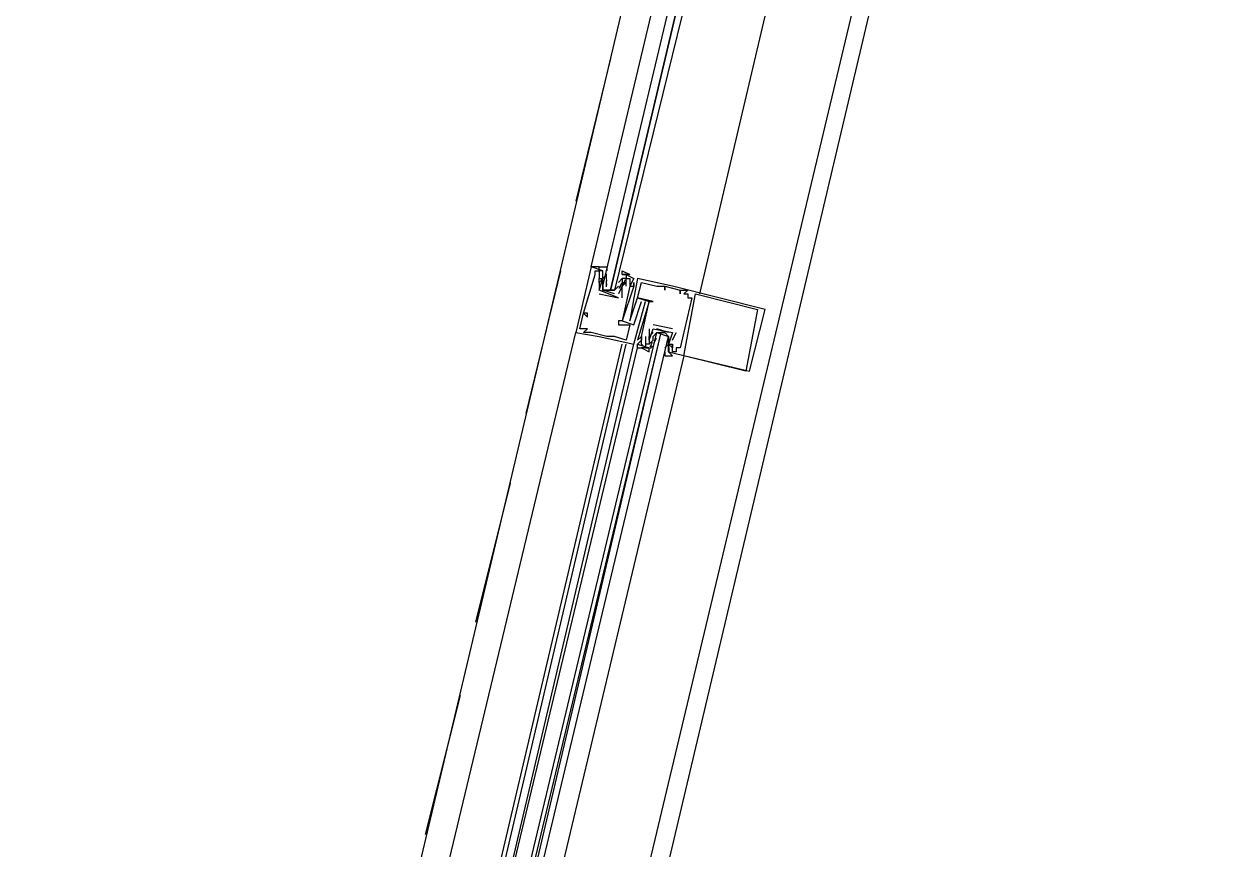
# Model space of a CAD drawing. Header units: feet. Extents: x -84 to 198, y -22 to 181.
# Drawn here: x 114.56 to 118.654, y 69.766 to 72.618 of the extents above; entities that cross this region are included whole.
import ezdxf

# ---------------------------------------------------------------- set-up
doc = ezdxf.new("R2010")
doc.units = ezdxf.units.FT
doc.layers.add('A-LINEA', color=7, linetype='CONTINUOUS')

msp = doc.modelspace()

# ---------------------------------------------------------------- linework, layer by layer
at = {"layer": 'A-LINEA'}
for p, q in [((121.84, 91.1111), (114.56, 60.2978)), ((117.2133, 75.1511), (115.5733, 68.2178)), ((117.9733, 74.9778), (116.32, 68.0444)), ((116.5867, 72.4978), (116.4667, 72.0044)), ((116.56, 71.7644), (116.52, 71.7778)), ((116.52, 71.7778), (116.52, 71.7778)), ((116.4133, 71.7644), (116.2933, 71.2711)), ((116.5333, 71.7644), (116.5333, 71.7644)), ((116.5333, 71.7511), (116.5333, 71.7511)), ((116.5467, 71.7644), (116.5467, 71.7644)), ((116.5467, 71.7378), (116.5467, 71.7378)), ((116.5467, 71.7378), (116.5467, 71.7378)), ((116.56, 71.7644), (116.56, 71.7644)), ((116.56, 71.7511), (116.56, 71.7511)), ((116.5733, 71.7511), (116.56, 71.7378)), ((116.56, 71.7378), (116.56, 71.7378)), ((116.56, 71.7378), (116.56, 71.7378)), ((116.5725, 71.7088), (116.5719, 71.7292)), ((116.5732, 71.728), (116.5722, 71.7398)), ((116.5732, 71.7146), (116.5722, 71.7265)), ((116.5726, 71.736), (116.5723, 71.7543)), ((116.5733, 71.7511), (116.5733, 71.7511)), ((116.5733, 71.7378), (116.5733, 71.7378)), ((116.6133, 71.7244), (116.6267, 71.7378)), ((116.6267, 71.7511), (116.6267, 71.7511)), ((116.6267, 71.7378), (116.6267, 71.7378)), ((116.637, 71.7337), (116.6285, 71.7175)), ((116.6352, 71.7267), (116.6289, 71.7165)), ((116.64, 71.7511), (116.64, 71.7511)), ((116.64, 71.7378), (116.64, 71.7378)), ((116.6533, 71.7378), (116.6533, 71.7378)), ((116.6667, 71.7378), (116.6667, 71.7378)), ((116.68, 71.7378), (116.68, 71.7378)), ((116.5467, 71.7244), (116.5467, 71.7244)), ((116.5467, 71.7244), (116.5467, 71.7244)), ((116.5467, 71.6978), (116.5467, 71.6978)), ((116.5467, 71.6978), (116.5467, 71.6978)), ((116.5467, 71.6844), (116.6133, 71.6711)), ((116.5467, 71.6844), (116.5467, 71.6844)), ((116.56, 71.7244), (116.56, 71.7244)), ((116.5733, 71.6978), (116.5867, 71.6978)), ((116.6, 71.6978), (116.6, 71.6978)), ((116.6133, 71.7244), (116.6133, 71.7244)), ((116.6133, 71.7111), (116.6133, 71.7111)), ((116.6133, 71.6844), (116.6133, 71.6844)), ((116.6133, 71.6844), (116.6133, 71.6844)), ((116.6247, 71.7216), (116.615, 71.7036)), ((116.6218, 71.7134), (116.6156, 71.7032)), ((116.6267, 71.7244), (116.6267, 71.7244)), ((116.6267, 71.7111), (116.6267, 71.7111)), ((116.6267, 71.7111), (116.6267, 71.7111)), ((116.64, 71.7244), (116.64, 71.7244)), ((116.64, 71.7111), (116.64, 71.7111)), ((116.6533, 71.7111), (116.6533, 71.7111)), ((116.6533, 71.7111), (116.6533, 71.7111)), ((116.6667, 71.7244), (116.6667, 71.7244)), ((116.6667, 71.7111), (116.6667, 71.7111)), ((116.6667, 71.7111), (116.6667, 71.7111)), ((116.6933, 71.7244), (116.6933, 71.7244)), ((116.7467, 71.7111), (116.7467, 71.7111)), ((116.7733, 71.7111), (116.7733, 71.7111)), ((116.7733, 71.7111), (116.7733, 71.7111)), ((116.7733, 71.6978), (116.7733, 71.6978)), ((116.8, 71.7111), (116.8, 71.7111)), ((116.8267, 71.6978), (116.8267, 71.6978)), ((116.8267, 71.6978), (116.8267, 71.6978)), ((116.8267, 71.6844), (116.8267, 71.6844)), ((116.84, 71.6844), (116.84, 71.6844)), ((116.8533, 71.6978), (116.8533, 71.6978)), ((116.8533, 71.6844), (116.8533, 71.6844)), ((116.88, 71.6844), (116.88, 71.6844)), ((116.6133, 71.6711), (116.6133, 71.6711)), ((116.6133, 71.6711), (116.6133, 71.6711)), ((116.6267, 71.6711), (116.6267, 71.6711)), ((116.6667, 71.6711), (116.6667, 71.6711)), ((116.68, 71.6711), (116.68, 71.6711)), ((116.68, 71.6711), (116.68, 71.6711)), ((116.6933, 71.6578), (116.6933, 71.6578)), ((116.7067, 71.6578), (116.7067, 71.6578)), ((116.72, 71.6578), (116.72, 71.6578)), ((116.72, 71.6578), (116.72, 71.6578)), ((116.7333, 71.6578), (116.7333, 71.6578)), ((116.8533, 71.6711), (116.8533, 71.6711)), ((116.8667, 71.6711), (116.8667, 71.6711)), ((116.4933, 71.6178), (116.4933, 71.6178)), ((116.4933, 71.6178), (116.4933, 71.6178)), ((116.5067, 71.6178), (116.5067, 71.6178)), ((116.5067, 71.6044), (116.5067, 71.6044)), ((117.0933, 71.6311), (117.0933, 71.6311)), ((117.12, 71.6311), (117.12, 71.6311)), ((116.48, 71.5644), (116.48, 71.5644)), ((116.4933, 71.5644), (116.4933, 71.5644)), ((116.5067, 71.5644), (116.5067, 71.5644)), ((116.6133, 71.5911), (116.6133, 71.5911)), ((116.6133, 71.5778), (116.6133, 71.5778)), ((116.6267, 71.5911), (116.6267, 71.5911)), ((116.6267, 71.5911), (116.6267, 71.5911)), ((116.6533, 71.5911), (116.6533, 71.5911)), ((116.6533, 71.5778), (116.6533, 71.5778)), ((116.6667, 71.5778), (116.6667, 71.5778)), ((116.72, 71.5644), (116.72, 71.5644)), ((116.8, 71.5644), (116.7333, 71.5778)), ((116.7333, 71.5778), (116.7333, 71.5778)), ((116.7333, 71.5644), (116.7333, 71.5644)), ((116.7333, 71.5644), (116.7333, 71.5644)), ((116.7867, 71.5511), (116.7467, 71.5644)), ((116.8, 71.5644), (116.8, 71.5644)), ((115.76, 68.6044), (116.4667, 71.5511)), ((116.4667, 71.5511), (116.4667, 71.5511)), ((116.4933, 71.5511), (116.4933, 71.5511)), ((116.52, 71.5511), (116.52, 71.5511)), ((116.5467, 71.5378), (116.5467, 71.5378)), ((116.5733, 71.5378), (116.5733, 71.5378)), ((116.6, 71.5378), (116.6, 71.5378)), ((116.64, 71.5244), (116.64, 71.5244)), ((116.68, 71.5244), (116.68, 71.5244)), ((116.6933, 71.5378), (116.6933, 71.5378)), ((116.6933, 71.5378), (116.6933, 71.5378)), ((116.6933, 71.5244), (116.6933, 71.5244)), ((116.7067, 71.5378), (116.7067, 71.5378)), ((116.72, 71.5378), (116.72, 71.5378)), ((116.72, 71.5378), (116.72, 71.5378)), ((116.72, 71.5244), (116.72, 71.5244)), ((116.72, 71.5244), (116.72, 71.5244)), ((116.72, 71.5111), (116.7333, 71.5244)), ((116.7333, 71.5378), (116.7333, 71.5378)), ((116.7333, 71.5244), (116.7333, 71.5244)), ((116.7353, 71.5139), (116.7449, 71.5319)), ((116.7382, 71.5222), (116.7444, 71.5324)), ((116.7467, 71.5511), (116.7467, 71.5511)), ((116.76, 71.5511), (116.7733, 71.5511)), ((116.7867, 71.5244), (116.7867, 71.5244)), ((116.7868, 71.5209), (116.7878, 71.5091)), ((116.7875, 71.5268), (116.7881, 71.5063)), ((116.8, 71.5511), (116.8, 71.5511)), ((116.8, 71.5244), (116.8133, 71.5511)), ((116.8, 71.5511), (116.8, 71.5511)), ((116.8, 71.5244), (116.8, 71.5244)), ((116.8133, 71.5511), (116.8133, 71.5511)), ((115.9333, 68.5644), (116.6267, 71.5111)), ((115.9467, 68.5511), (116.64, 71.5111)), ((115.9733, 68.5511), (116.6667, 71.5111)), ((115.9733, 68.5511), (116.68, 71.4978)), ((116.6667, 71.5111), (116.6667, 71.5111)), ((116.68, 71.4978), (116.68, 71.5111)), ((116.68, 71.5111), (116.68, 71.5111)), ((116.68, 71.4978), (116.68, 71.5111)), ((116.68, 71.4978), (116.68, 71.5111)), ((116.6933, 71.5111), (116.6933, 71.5111)), ((116.7067, 71.4978), (116.7067, 71.4978)), ((116.72, 71.5111), (116.72, 71.5111)), ((116.72, 71.4978), (116.72, 71.4978)), ((116.723, 71.5018), (116.7315, 71.5181)), ((116.7248, 71.4955), (116.7311, 71.5057)), ((116.7867, 71.5111), (116.7733, 71.4978)), ((116.7733, 71.5111), (116.7733, 71.5111)), ((116.7867, 71.5111), (116.7867, 71.5111)), ((116.7867, 71.5111), (116.7867, 71.5111)), ((116.7867, 71.4978), (116.7867, 71.4978)), ((116.7867, 71.4844), (116.7867, 71.4844)), ((116.7868, 71.4943), (116.7878, 71.4824)), ((116.7874, 71.4996), (116.7877, 71.4813)), ((116.8, 71.5111), (116.8, 71.5111)), ((116.8, 71.5111), (116.8, 71.5111)), ((116.8, 71.4978), (116.8, 71.4978)), ((116.8, 71.4844), (116.8, 71.4844)), ((116.8133, 71.4978), (116.8133, 71.4978)), ((116.8133, 71.4844), (116.8133, 71.4844)), ((116.8267, 71.4978), (116.8267, 71.4978)), ((116.84, 71.4711), (116.1333, 68.5111)), ((116.84, 71.4711), (116.84, 71.4711)), ((117.0533, 71.4178), (117.0533, 71.4178)), ((117.0667, 71.4178), (117.0667, 71.4178)), ((116.24, 71.0311), (116.12, 70.5511)), ((116.0667, 70.2978), (115.9467, 69.8178))]:
    msp.add_line(p, q, dxfattribs=at)
for points in [[(117.68, 75.0444), (117.2667, 73.2711), (116.8933, 71.6844)], [(116.5467, 71.7778), (116.5467, 71.7778), (116.52, 71.7778), (116.8933, 73.3511)], [(117, 73.3244), (116.6, 71.6978), (116.5867, 71.6978), (116.9733, 73.3378), (116.5867, 71.6978), (116.5733, 71.6978), (116.56, 71.6978), (116.56, 71.7111), (116.9467, 73.3378)], [(116.52, 71.7778), (116.4667, 71.5511), (116.5467, 71.5378), (116.6667, 71.5111), (116.7067, 71.6578)], [(116.5467, 71.7778), (116.5467, 71.7778), (116.52, 71.7778)], [(116.5467, 71.7778), (116.5467, 71.7778), (116.52, 71.7778)], [(116.6, 71.6844), (116.56, 71.6978), (116.56, 71.7244), (116.56, 71.7378), (116.56, 71.7511), (116.56, 71.7644), (116.5467, 71.7644), (116.5467, 71.7778), (116.5733, 71.7778), (116.5733, 71.7644)], [(116.48, 71.5644), (116.4933, 71.6178), (116.5067, 71.6044), (116.5067, 71.6178), (116.4933, 71.6178), (116.5333, 71.7511), (116.5333, 71.7644), (116.5467, 71.7644), (116.5467, 71.7378), (116.5467, 71.7378)], [(116.64, 71.7111), (116.64, 71.7378), (116.6533, 71.7378), (116.6533, 71.7111), (116.6533, 71.7111), (116.6267, 71.5911), (116.6133, 71.5911), (116.6133, 71.5778), (116.6533, 71.5778), (116.64, 71.5244), (116.6, 71.5378), (116.5733, 71.5378), (116.52, 71.5511), (116.4933, 71.5511), (116.5067, 71.5644), (116.4933, 71.5644), (116.48, 71.5644)], [(116.6133, 71.6711), (116.5467, 71.6978), (116.56, 71.7378), (116.5467, 71.7244), (116.5467, 71.7378), (116.56, 71.7378), (116.56, 71.7511)], [(116.6267, 71.7511), (116.6267, 71.7644), (116.6533, 71.7511), (116.64, 71.7511), (116.6267, 71.7511), (116.64, 71.7511), (116.64, 71.7378), (116.6267, 71.7378), (116.6267, 71.7244), (116.6267, 71.7111), (116.6133, 71.6844)], [(116.6267, 71.7511), (116.64, 71.7511), (116.6667, 71.7378), (116.6533, 71.7111), (116.6667, 71.7111), (116.6667, 71.7244), (116.6667, 71.7111), (116.6267, 71.5911), (116.6667, 71.5778), (116.6933, 71.6578), (116.6933, 71.6578)], [(116.7867, 71.4844), (117.0667, 71.4178), (117.12, 71.6311), (116.8, 71.7111), (116.68, 71.7378), (116.6667, 71.6711), (116.6533, 71.5911), (116.68, 71.6711), (116.72, 71.6578), (116.68, 71.5244), (116.6933, 71.5378), (116.6933, 71.5244), (116.68, 71.5111), (116.72, 71.4978)], [(116.5467, 71.7244), (116.5467, 71.6978), (116.5467, 71.6978)], [(116.56, 71.7244), (116.56, 71.6978), (116.6, 71.6978), (116.6133, 71.7111)], [(116.6267, 71.7244), (116.64, 71.7244), (116.6267, 71.7111), (116.6133, 71.6844)], [(116.6267, 71.6711), (116.6267, 71.7111), (116.6267, 71.7111)], [(116.7067, 71.5378), (116.7067, 71.4978), (116.6933, 71.5111), (116.6933, 71.5378), (116.6933, 71.5378), (116.72, 71.6578), (116.7333, 71.6578), (116.68, 71.6711), (116.6933, 71.7244), (116.7467, 71.7111), (116.7733, 71.7111), (116.7733, 71.6978), (116.7733, 71.7111), (116.8267, 71.6978), (116.8267, 71.6844), (116.8267, 71.6978), (116.8533, 71.6978), (116.84, 71.6844), (116.8533, 71.6844), (116.8533, 71.6711), (116.8667, 71.6711), (116.8267, 71.4978), (116.8133, 71.4978), (116.8133, 71.4844), (116.8, 71.4844), (116.8, 71.5111), (116.8, 71.5111)], [(117.0933, 71.6311), (117.0533, 71.4178), (116.84, 71.4711), (116.88, 71.6844), (117.0933, 71.6311)], [(116.72, 71.5644), (116.72, 71.5378), (116.72, 71.5378)], [(116.72, 71.5244), (116.72, 71.5378), (116.72, 71.5244), (116.7333, 71.5644), (116.8, 71.5511), (116.7867, 71.5111)], [(116.0267, 68.5378), (116.7467, 71.5511), (116.76, 71.5511), (116.04, 68.5378)], [(116.0667, 68.5244), (116.7867, 71.5378), (116.7733, 71.5511), (116.76, 71.5511), (116.0533, 68.5378)], [(116.7333, 71.5511), (116.72, 71.5378), (116.72, 71.5244), (116.72, 71.5111), (116.7067, 71.5111), (116.7067, 71.4978), (116.72, 71.4978), (116.6933, 71.4978), (116.72, 71.4844), (116.72, 71.4978)], [(116.7333, 71.5244), (116.7333, 71.5378), (116.7467, 71.5511), (116.7867, 71.5378), (116.7867, 71.5244), (116.7867, 71.5111)], [(116.7733, 71.4844), (116.7733, 71.4711), (116.8, 71.4711), (116.7867, 71.4844), (116.7867, 71.4978), (116.7867, 71.5111), (116.7867, 71.5244), (116.7867, 71.5378)], [(116.68, 71.4978), (116.6933, 71.4978), (116.6933, 71.4978)], [(116.68, 71.4978), (116.6933, 71.4978), (116.6933, 71.4978)], [(116.68, 71.4978), (116.6933, 71.4978), (116.6933, 71.4978)], [(116.7867, 71.5111), (116.8, 71.5111), (116.8, 71.4978), (116.7867, 71.5111), (116.7867, 71.4978), (116.7867, 71.4978)]]:
    msp.add_lwpolyline(points, dxfattribs=at)

doc.saveas('drawing.dxf')
